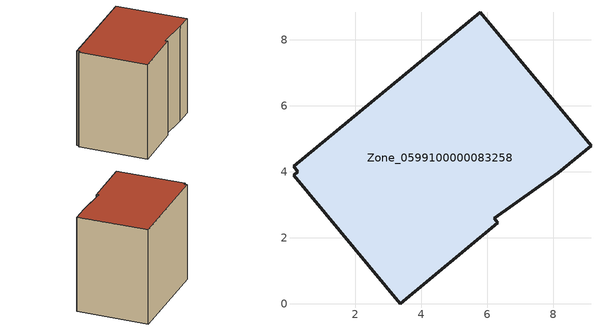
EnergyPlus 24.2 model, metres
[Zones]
Zone_0599100000083258
 floor ground (C_G): 8.15,3.97 6.21,2.59 6.32,2.45 3.37,0 0.14,3.9 0.26,4 0.13,4.17 5.79,8.83 9.14,4.79 z0
 wall outside (C_F): 9.14,4.79 5.79,8.83 0.13,4.17 0.26,4 0.14,3.9 3.37,0 6.32,2.45 6.21,2.59 8.15,3.97 9.14,4.79 z0:7.26
 roof outside (C_R): 0.26,4 0.14,3.9 3.37,0 6.32,2.45 6.21,2.59 8.15,3.97 9.14,4.79 5.79,8.83 0.13,4.17 z7.26
[BUILDING]
Pand.0599100000083258: North Axis=0; Terrain=City; Loads Convergence Tolerance Value=0.04; Temperature Convergence Tolerance Value=0.4; Solar Distribution=FullExterior; Maximum Number of Warmup Days=25; Minimum Number of Warmup Days=1
[Site:Location]
Rotterdam.The.Hague.AP_ZH_NLD Design_Conditions: Latitude=51.96; Longitude=4.45; Time Zone=1; Elevation=-4.5
[SITE:GROUNDTEMPERATURE:BUILDINGSURFACE]
18, 18, 18, 18, 18, 18, 18, 18, 18, 18, 18, 18
[MATERIAL] Thermal Absorptance=0.9; Solar Absorptance=0.7; Visible Absorptance=0.7
Name | Roughness | Thickness | Conductivity | Density | Specific Heat
G.TC.1946 | MediumSmooth | 0.15 | 1 | 540 | 1210
F.TC.1946 | Rough | 0.3 | 0.857143 | 1920 | 840
R.TC.1946 | MediumRough | 0.2 | 0.909091 | 1500 | 1000
[CONSTRUCTION]
C_G: G.TC.1946
C_F: F.TC.1946
C_R: R.TC.1946
[ZONE]
Zone_0599100000083258: Type=1; Multiplier=1; Ceiling Height=Autocalculate; Volume=Autocalculate; Floor Area=autocalculate; Part of Total Floor Area=Yes
[ZONEINFILTRATION:DESIGNFLOWRATE]
Infil_Zone_0599100000083258: Zone or ZoneList or Space or SpaceList=Zone_0599100000083258; Schedule=AlwaysOn; Design Flow Rate Calculation Method=Flow/Area; Flow Rate per Floor Area=0.003; Constant Term Coefficient=1; Temperature Term Coefficient=0; Velocity Term Coefficient=0; Velocity Squared Term Coefficient=0
[HVACTEMPLATE:ZONE:IDEALLOADSAIRSYSTEM]
Zone_0599100000083258: Maximum Heating Supply Air Temperature=50; Minimum Cooling Supply Air Temperature=13; Maximum Heating Supply Air Humidity Ratio=0.0156; Minimum Cooling Supply Air Humidity Ratio=0.0077; Heating Limit=NoLimit; Cooling Limit=NoLimit; Dehumidification Control Type=ConstantSensibleHeatRatio; Cooling Sensible Heat Ratio=0.7; Dehumidification Setpoint=60; Humidification Control Type=None; Humidification Setpoint=30; Outdoor Air Method=None; Outdoor Air Flow Rate per Person=0.00944; Outdoor Air Flow Rate per Zone Floor Area=0; Outdoor Air Flow Rate per Zone=0; Demand Controlled Ventilation Type=None; Outdoor Air Economizer Type=NoEconomizer; Heat Recovery Type=None; Sensible Heat Recovery Effectiveness=0.7; Latent Heat Recovery Effectiveness=0.65
[ZONECONTROL:THERMOSTAT]
ThermostatControl_Zone_0599100000083258: Zone or ZoneList=Zone_0599100000083258; Control Type Schedule=DualSetpointControlType; Control 1=Thermostat_Zone_0599100000083258; Temperature Difference Between Cutout And Setpoint=0
[THERMOSTATSETPOINT:DUALSETPOINT]
Thermostat_Zone_0599100000083258: Heating Setpoint Temperature Schedule=HeatingSetpoint_Zone_0599100000083258; Cooling Setpoint Temperature Schedule=CoolingSetpoint_Zone_0599100000083258
[SCHEDULE:COMPACT]
HeatingSetpoint_Zone_0599100000083258: Through: 12/31, For: AllDays, Until: 24:00, 21
CoolingSetpoint_Zone_0599100000083258: Through: 12/31, For: AllDays, Until: 24:00, 24
DualSetpointControlType: Through: 12/31, For: AllDays, Until: 24:00, 4
AlwaysOn: Through: 12/31, For: AllDays, Until: 24:00, 1
